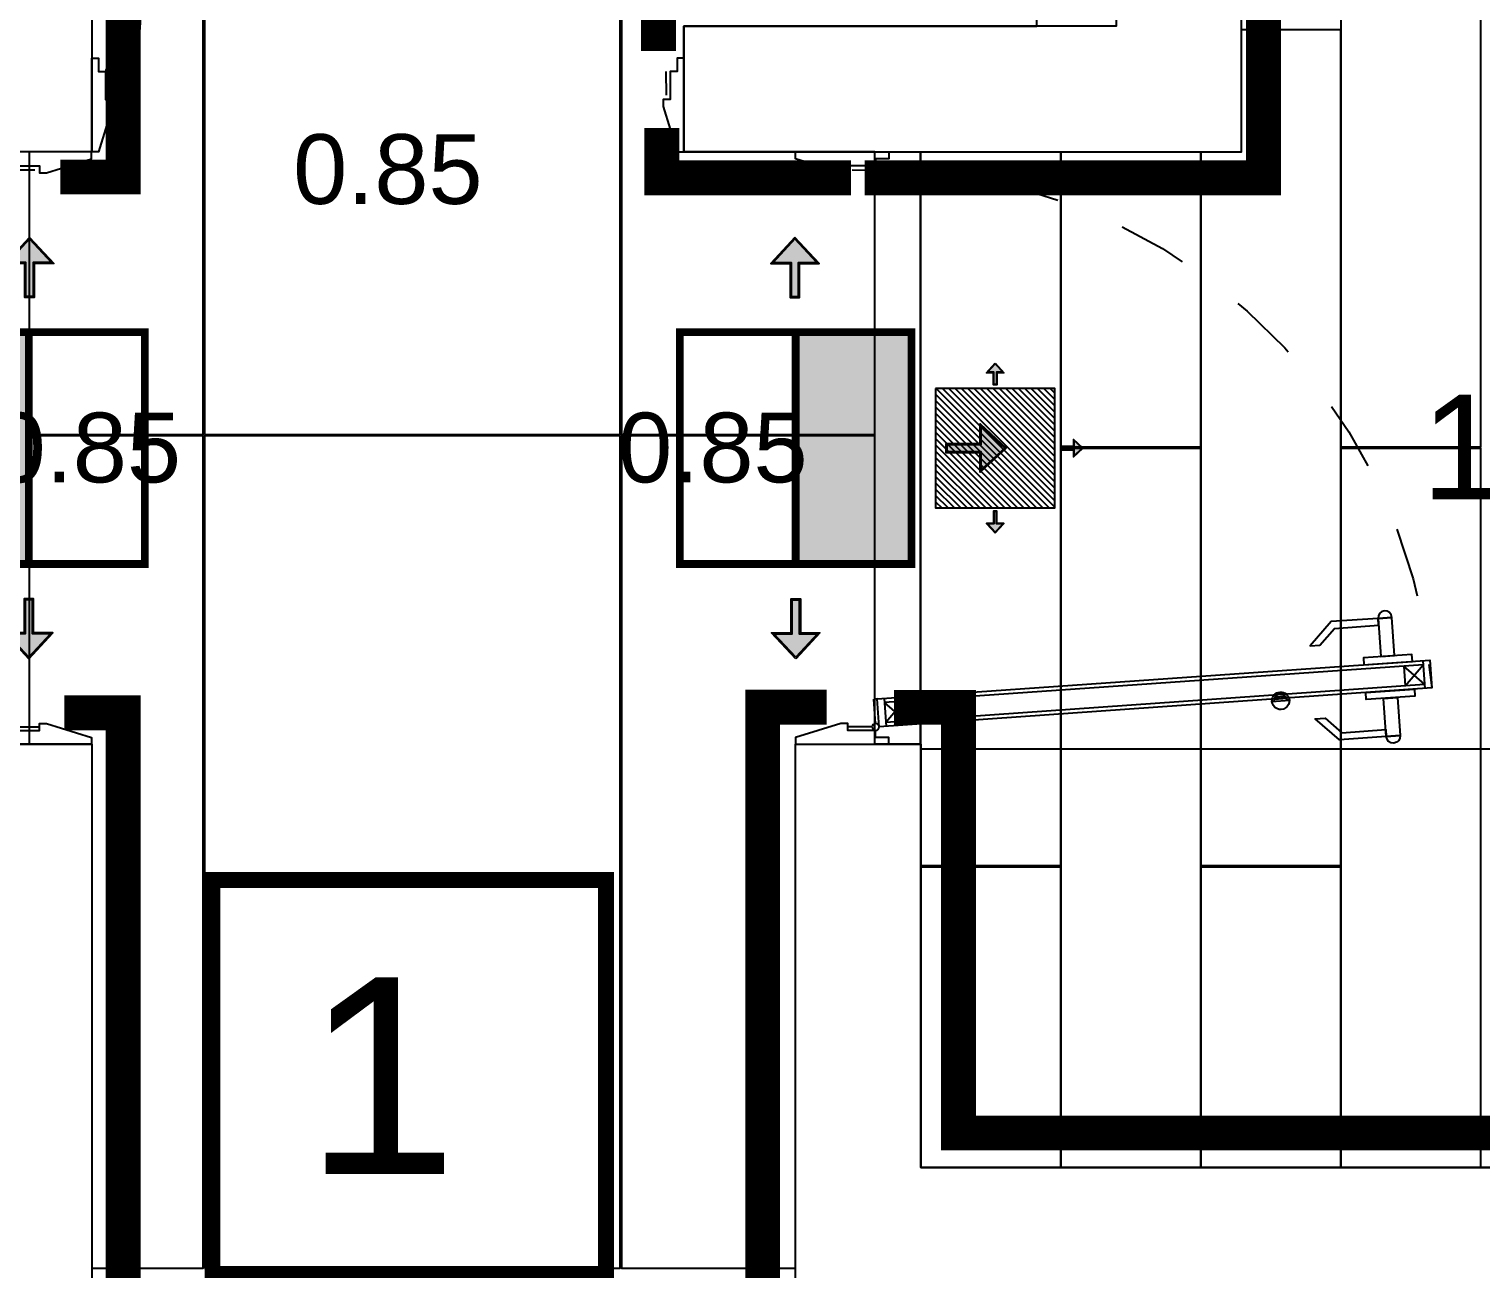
# Model space of a CAD drawing. Header units: metres. Extents: x 116 to 391, y -213 to 56.
# Drawn here: x 328.997 to 331.08, y -125.407 to -123.628 of the extents above; entities that cross this region are included whole.
import ezdxf

# ---------------------------------------------------------------- set-up
doc = ezdxf.new("R2010")
doc.units = ezdxf.units.M
doc.header["$PDMODE"] = 35
doc.linetypes.add('AR-157$0$ACAD_ISO07W100', pattern=[3, 0, -3])
doc.linetypes.add('HIDDEN2', pattern=[0.1875, 0.125, -0.0625])
for name, color, linetype in [('A-ACABADOS PISOS', 1, 'Continuous'), ('A-CAMBIO DE ACABADO', 1, 'Continuous'), ('A-DESPIECE', 5, 'Continuous'), ('A-PISO', 30, 'Continuous'), ('AR-157$0$A-DIM-VANOS', 8, 'Continuous'), ('AR-157$0$A-MUEBLES FIJOS', 8, 'Continuous'), ('AR-157$0$A-MUROS', 8, 'Continuous'), ('AR-157$0$A-PUERTAS', 8, 'Continuous')]:
    doc.layers.add(name, color=color, linetype=linetype)
doc.styles.add('Anot_Arial', font='arial.ttf')
doc.styles.add('AR-157$0$Anot_Arial', font='arial.ttf')
doc.styles.add('AR-157$0$Standard', font='arial.ttf')
doc.styles.get("Standard").update_dxf_attribs({"font": 'arial.ttf'})
doc.dimstyles.new('AR-157$0$VANOS', dxfattribs={"dimtxt": 0.1, "dimasz": 0.05, "dimexe": 0, "dimexo": 0, "dimgap": 0.03, "dimtad": 0, "dimtih": 1, "dimtoh": 1, "dimzin": 0, "dimdsep": 46, "dimtxsty": 'AR-157$0$Standard', "dimblk": 'AR-157$0$_Dot', "dimcen": 0.09, "dimse1": 1, "dimse2": 1, "dimsd1": 1, "dimsd2": 1, "dimclrd": 256, "dimclre": 256, "dimclrt": 256, "dimazin": 0, "dimtfac": 1, "dimtix": 1, "dimtofl": 0, "dimtmove": 2, "dimatfit": 3, "dimldrblk": 'AR-157$0$COTA', "dimfxl": 0, "dimtolj": 1, "dimtzin": 0, "dimlwd": 18, "dimarcsym": 0})
doc.dimstyles.new('DETALLE DE CAMBIOS', dxfattribs={"dimscale": 1.5, "dimtxt": 0.1, "dimasz": 0.05, "dimexe": 0.18, "dimexo": 0.0625, "dimgap": 0.035, "dimtad": 0, "dimtih": 1, "dimtoh": 1, "dimdec": 0, "dimlfac": 100, "dimzin": 0, "dimdsep": 46, "dimtxsty": 'Anot_Arial', "dimblk": 'OPEN90', "dimcen": 0.09, "dimse1": 1, "dimse2": 1, "dimclrd": 1, "dimclre": 4, "dimclrt": 1, "dimadec": 0, "dimazin": 0, "dimtfac": 1, "dimtdec": 0, "dimtix": 1, "dimtofl": 0, "dimtmove": 0, "dimatfit": 3, "dimldrblk": 'OPEN90', "dimfxl": 1, "dimtolj": 1, "dimtzin": 0, "dimarcsym": 0})

# ---------------------------------------------------------------- blocks, each defined once
blk = doc.blocks.new('r')
h = blk.add_hatch(color=5)
h.dxf.hatch_style = 1
h.paths.add_polyline_path([(1655.7619, 468.4492), (1655.6676, 468.3475), (1655.746, 468.3475), (1655.746, 468.2001), (1655.7777, 468.2001), (1655.7777, 468.3475), (1655.8561, 468.3475)])
at = {"color": 5}
for points in [[(1655.7619, 468.4556), (1655.6575, 468.3431), (1655.7416, 468.3431), (1655.7416, 468.1957), (1655.7821, 468.1957), (1655.7821, 468.3431), (1655.8662, 468.3431)], [(1655.7619, 468.4492), (1655.6676, 468.3475), (1655.746, 468.3475), (1655.746, 468.2001), (1655.7777, 468.2001), (1655.7777, 468.3475), (1655.8561, 468.3475)]]:
    blk.add_lwpolyline(points, close=True, dxfattribs=at)
blk = doc.blocks.new('*U111')
at = {"color": 0}
for p, q in [((0.0659, -0.0688), (0.026, -0.0715)), ((0.0619, -0.0971), (0.034, -0.0991)), ((0.1121, -0.8144), (0.0841, -0.8163)), ((0.12, -0.8419), (0.0801, -0.8447))]:
    blk.add_line(p, q, dxfattribs=at)
at = {"color": 8, "linetype": 'ByBlock'}
for p, q in [((0.065, -0.6288), (0.0662, -0.6464)), ((0.0683, -0.6304), (0.0692, -0.6443))]:
    blk.add_line(p, q, dxfattribs=at)
at = {"color": 0}
for points in [[(0, -0.0757), (0.01, -0.0757), (0.01, -0.0566), (0.02, -0.0566), (0.02, -0.0166), (0.03, -0.0166), (0.03, -0.0166), (0.03, -0.0066), (0.01, 0.0584), (0, 0.0584), (0, -0.0757)], [(0.85, -0.0757), (0.84, -0.0757), (0.84, -0.0566), (0.83, -0.0566), (0.83, -0.0166), (0.82, -0.0166), (0.82, -0.0166), (0.82, -0.0066), (0.84, 0.0584), (0.85, 0.0584), (0.85, -0.0757)], [(0.025, -0.0516), (0.025, -0.0166)], [(0.03, -0.0562), (0.0649, -0.0538)], [(0.0653, -0.0588), (0.0649, -0.0538)], [(0.032, -0.0711), (0.0619, -0.0971)], [(0.032, -0.0711), (0.0861, -0.8442)], [(0.034, -0.0991), (0.06, -0.0692)], [(0.114, -0.8423), (0.06, -0.0692)], [(0.0841, -0.8163), (0.114, -0.8423)], [(0.0861, -0.8442), (0.1121, -0.8144)]]:
    blk.add_lwpolyline(points, dxfattribs=at)
blk.add_lwpolyline([(0.0253, -0.0616), (0.0253, -0.0616), (0.0653, -0.0588), (0.1207, -0.8518), (0.0808, -0.8546)], close=True, dxfattribs=at)
blk.add_lwpolyline([(0.0616, -0.6253), (0.0634, -0.6503, -1)], format="xyb", close=True, dxfattribs=at)
at = {"color": 0, "linetype": 'ByBlock'}
blk.add_lwpolyline([(0.0616, -0.6253), (0.0634, -0.6503, -1)], format="xyb", close=True, dxfattribs=at)
at = {"color": 8, "linetype": 'ByBlock'}
blk.add_lwpolyline([(0.0634, -0.6503), (0.0632, -0.6471, 1), (0.0619, -0.6284), (0.0616, -0.6253, -1)], format="xyb", close=True, dxfattribs=at)
at = {"color": 8}
for points in [[(0.0111, -0.7893), (0.0064, -0.722), (0.0365, -0.6873), (0.0375, -0.7014), (0.0166, -0.7254), (0.0211, -0.7886)], [(0.1807, -0.7775), (0.176, -0.7101), (0.1413, -0.68), (0.1423, -0.6941), (0.1663, -0.715), (0.1707, -0.7782)], [(0.0791, -0.8297), (0.0691, -0.8304), (0.0642, -0.7606), (0.0742, -0.7599)], [(0.119, -0.8269), (0.1289, -0.8262), (0.1241, -0.7564), (0.1141, -0.7571)], [(0.0673, -0.8054), (0.0125, -0.8093), (0.0111, -0.7893), (0.0659, -0.7855)], [(0.1272, -0.8013), (0.1821, -0.7974), (0.1807, -0.7775), (0.1258, -0.7813)]]:
    blk.add_lwpolyline(points, close=True, dxfattribs=at)
for points in [[(0.0111, -0.7893), (0.0125, -0.8093, -1)], [(0.1807, -0.7775), (0.1821, -0.7974, 1)]]:
    blk.add_lwpolyline(points, format="xyb", close=True, dxfattribs=at)
at = {"color": 0}
blk.add_circle((0.025, -0.0566), 0.005, dxfattribs=at)
at = {"color": 0, "linetype": 'AR-157$0$ACAD_ISO07W100', "ltscale": 0.005}
blk.add_arc((0.025, -0.0566), 0.8, 274, 2.4132, dxfattribs=at)
at = {"style": 'AR-157$0$Anot_Arial', "flags": 1}
for tag, p in [('ESPACIO', (0.109, 0.5853)), ('TOPE', (0.109, 0.5124)), ('TIPO', (0.109, 0.4329)), ('NUMERO', (0.109, 0.3583)), ('MATERIAL', (0.109, 0.2753))]:
    blk.add_attdef(tag, p, '', height=0.0625, dxfattribs=at)
blk = doc.blocks.new('*U112')
at = {"color": 0}
for p, q in [((0.0659, -0.0688), (0.026, -0.0715)), ((0.0619, -0.0971), (0.034, -0.0991)), ((0.1121, -0.8144), (0.0841, -0.8163)), ((0.12, -0.8419), (0.0801, -0.8447))]:
    blk.add_line(p, q, dxfattribs=at)
at = {"color": 8, "linetype": 'ByBlock'}
for p, q in [((0.065, -0.6288), (0.0662, -0.6464)), ((0.0683, -0.6304), (0.0692, -0.6443))]:
    blk.add_line(p, q, dxfattribs=at)
at = {"color": 0}
for points in [[(0, -0.0757), (0.01, -0.0757), (0.01, -0.0566), (0.02, -0.0566), (0.02, -0.0166), (0.03, -0.0166), (0.03, -0.0166), (0.03, -0.0066), (0.01, 0.0584), (0, 0.0584), (0, -0.0757)], [(0.85, -0.0757), (0.84, -0.0757), (0.84, -0.0566), (0.83, -0.0566), (0.83, -0.0166), (0.82, -0.0166), (0.82, -0.0166), (0.82, -0.0066), (0.84, 0.0584), (0.85, 0.0584), (0.85, -0.0757)], [(0.025, -0.0516), (0.025, -0.0166)], [(0.03, -0.0562), (0.0649, -0.0538)], [(0.0653, -0.0588), (0.0649, -0.0538)], [(0.032, -0.0711), (0.0619, -0.0971)], [(0.032, -0.0711), (0.0861, -0.8442)], [(0.034, -0.0991), (0.06, -0.0692)], [(0.114, -0.8423), (0.06, -0.0692)], [(0.0841, -0.8163), (0.114, -0.8423)], [(0.0861, -0.8442), (0.1121, -0.8144)]]:
    blk.add_lwpolyline(points, dxfattribs=at)
blk.add_lwpolyline([(0.0253, -0.0616), (0.0253, -0.0616), (0.0653, -0.0588), (0.1207, -0.8518), (0.0808, -0.8546)], close=True, dxfattribs=at)
blk.add_lwpolyline([(0.0616, -0.6253), (0.0634, -0.6503, -1)], format="xyb", close=True, dxfattribs=at)
at = {"color": 0, "linetype": 'ByBlock'}
blk.add_lwpolyline([(0.0616, -0.6253), (0.0634, -0.6503, -1)], format="xyb", close=True, dxfattribs=at)
at = {"color": 8, "linetype": 'ByBlock'}
blk.add_lwpolyline([(0.0634, -0.6503), (0.0632, -0.6471, 1), (0.0619, -0.6284), (0.0616, -0.6253, -1)], format="xyb", close=True, dxfattribs=at)
at = {"color": 8}
for points in [[(0.0111, -0.7893), (0.0064, -0.722), (0.0365, -0.6873), (0.0375, -0.7014), (0.0166, -0.7254), (0.0211, -0.7886)], [(0.1807, -0.7775), (0.176, -0.7101), (0.1413, -0.68), (0.1423, -0.6941), (0.1663, -0.715), (0.1707, -0.7782)], [(0.0791, -0.8297), (0.0691, -0.8304), (0.0642, -0.7606), (0.0742, -0.7599)], [(0.119, -0.8269), (0.1289, -0.8262), (0.1241, -0.7564), (0.1141, -0.7571)], [(0.0673, -0.8054), (0.0125, -0.8093), (0.0111, -0.7893), (0.0659, -0.7855)], [(0.1272, -0.8013), (0.1821, -0.7974), (0.1807, -0.7775), (0.1258, -0.7813)]]:
    blk.add_lwpolyline(points, close=True, dxfattribs=at)
for points in [[(0.0111, -0.7893), (0.0125, -0.8093, -1)], [(0.1807, -0.7775), (0.1821, -0.7974, 1)]]:
    blk.add_lwpolyline(points, format="xyb", close=True, dxfattribs=at)
at = {"color": 0}
blk.add_circle((0.025, -0.0566), 0.005, dxfattribs=at)
at = {"color": 0, "linetype": 'AR-157$0$ACAD_ISO07W100', "ltscale": 0.005}
blk.add_arc((0.025, -0.0566), 0.8, 274, 2.4132, dxfattribs=at)
at = {"style": 'AR-157$0$Anot_Arial', "flags": 1}
for tag, p in [('ESPACIO', (0.109, 0.5853)), ('TOPE', (0.109, 0.5124)), ('TIPO', (0.109, 0.4329)), ('NUMERO', (0.109, 0.3583)), ('MATERIAL', (0.109, 0.2753))]:
    blk.add_attdef(tag, p, '', height=0.0625, dxfattribs=at)
blk = doc.blocks.new('*U156')
at = {"color": 0}
for p, q in [((-0.0659, -0.0688), (-0.026, -0.0715)), ((-0.0619, -0.0971), (-0.034, -0.0991)), ((-0.1121, -0.8144), (-0.0841, -0.8163)), ((-0.12, -0.8419), (-0.0801, -0.8447))]:
    blk.add_line(p, q, dxfattribs=at)
at = {"color": 8, "linetype": 'ByBlock'}
for p, q in [((-0.0683, -0.6304), (-0.0692, -0.6443)), ((-0.065, -0.6288), (-0.0662, -0.6464))]:
    blk.add_line(p, q, dxfattribs=at)
at = {"color": 0}
for points in [[(-0.85, -0.0757), (-0.84, -0.0757), (-0.84, -0.0566), (-0.83, -0.0566), (-0.83, -0.0166), (-0.82, -0.0166), (-0.82, -0.0166), (-0.82, -0.0066), (-0.84, 0.0584), (-0.85, 0.0584), (-0.85, -0.0757)], [(0, -0.0757), (-0.01, -0.0757), (-0.01, -0.0566), (-0.02, -0.0566), (-0.02, -0.0166), (-0.03, -0.0166), (-0.03, -0.0166), (-0.03, -0.0066), (-0.01, 0.0584), (0, 0.0584), (0, -0.0757)], [(-0.025, -0.0516), (-0.025, -0.0166)], [(-0.0653, -0.0588), (-0.0649, -0.0538)], [(-0.03, -0.0562), (-0.0649, -0.0538)], [(-0.114, -0.8423), (-0.06, -0.0692)], [(-0.032, -0.0711), (-0.0861, -0.8442)], [(-0.032, -0.0711), (-0.0619, -0.0971)], [(-0.034, -0.0991), (-0.06, -0.0692)], [(-0.0841, -0.8163), (-0.114, -0.8423)], [(-0.0861, -0.8442), (-0.1121, -0.8144)]]:
    blk.add_lwpolyline(points, dxfattribs=at)
blk.add_lwpolyline([(-0.0253, -0.0616), (-0.0253, -0.0616), (-0.0653, -0.0588), (-0.1207, -0.8518), (-0.0808, -0.8546)], close=True, dxfattribs=at)
at = {"color": 8, "linetype": 'ByBlock'}
blk.add_lwpolyline([(-0.0634, -0.6503), (-0.0632, -0.6471, -1), (-0.0619, -0.6284), (-0.0616, -0.6253, 1)], format="xyb", close=True, dxfattribs=at)
at = {"color": 0}
blk.add_lwpolyline([(-0.0616, -0.6253), (-0.0634, -0.6503, 1)], format="xyb", close=True, dxfattribs=at)
at = {"color": 0, "linetype": 'ByBlock'}
blk.add_lwpolyline([(-0.0616, -0.6253), (-0.0634, -0.6503, 1)], format="xyb", close=True, dxfattribs=at)
at = {"color": 8}
for points in [[(-0.1807, -0.7775), (-0.176, -0.7101), (-0.1413, -0.68), (-0.1423, -0.6941), (-0.1663, -0.715), (-0.1707, -0.7782)], [(-0.0111, -0.7893), (-0.0064, -0.722), (-0.0365, -0.6873), (-0.0375, -0.7014), (-0.0166, -0.7254), (-0.0211, -0.7886)], [(-0.119, -0.8269), (-0.1289, -0.8262), (-0.1241, -0.7564), (-0.1141, -0.7571)], [(-0.0791, -0.8297), (-0.0691, -0.8304), (-0.0642, -0.7606), (-0.0742, -0.7599)], [(-0.1272, -0.8013), (-0.1821, -0.7974), (-0.1807, -0.7775), (-0.1258, -0.7813)], [(-0.0673, -0.8054), (-0.0125, -0.8093), (-0.0111, -0.7893), (-0.0659, -0.7855)]]:
    blk.add_lwpolyline(points, close=True, dxfattribs=at)
for points in [[(-0.1807, -0.7775), (-0.1821, -0.7974, -1)], [(-0.0111, -0.7893), (-0.0125, -0.8093, 1)]]:
    blk.add_lwpolyline(points, format="xyb", close=True, dxfattribs=at)
at = {"color": 0}
blk.add_circle((-0.025, -0.0566), 0.005, dxfattribs=at)
at = {"color": 0, "linetype": 'AR-157$0$ACAD_ISO07W100', "ltscale": 0.005}
blk.add_arc((-0.025, -0.0566), 0.8, 177.5868, 266, dxfattribs=at)
at = {"style": 'AR-157$0$Anot_Arial', "flags": 1}
for tag, p in [('ESPACIO', (-0.741, 0.5853)), ('TOPE', (-0.741, 0.5124)), ('TIPO', (-0.741, 0.4329)), ('NUMERO', (-0.741, 0.3583)), ('MATERIAL', (-0.741, 0.2753))]:
    blk.add_attdef(tag, p, '', height=0.0625, dxfattribs=at)
blk = doc.blocks.new('*D431')
at = {"layer": 'Defpoints', "color": 0, "transparency": 16777216}
for p in [(329.0791, -123.8045), (329.0868, -123.8045), (329.0868, -124.6544)]:
    blk.add_point(p, dxfattribs=at)
at = {"layer": 'AR-157$0$A-DIM-VANOS', "transparency": 16777216, "insert": (329.0791, -124.2294), "char_height": 0.1, "attachment_point": 5, "style": 'AR-157$0$Standard'}
blk.add_mtext('\\A1;0.85', dxfattribs=at)
blk = doc.blocks.new('AR-157$0$_Dot')
at = {"color": 0, "linetype": 'ByBlock', "lineweight": -2}
blk.add_line((-0.5, 0), (-1, 0), dxfattribs=at)
at = {"color": 0, "linetype": 'ByBlock', "const_width": 0.5}
blk.add_lwpolyline([(-0.25, 0, 1), (0.25, 0, 1)], format="xyb", close=True, dxfattribs=at)
blk = doc.blocks.new('AR-157$0$COTA')
blk.add_line((-2.926, 0), (0, 0))
blk.add_lwpolyline([(-1.414, 0), (-1.414, -0.354), (0, -0.354), (0, 0)], close=True)
blk.add_solid([(-1.414, 0), (-1.414, -0.354), (0, 0), (0, -0.354)])
blk = doc.blocks.new('*D432')
at = {"layer": 'Defpoints', "color": 0, "transparency": 16777216}
for p in [(329.0868, -123.8045), (329.9367, -123.8045), (329.0868, -123.83)]:
    blk.add_point(p, dxfattribs=at)
at = {"layer": 'AR-157$0$A-DIM-VANOS', "transparency": 16777216, "insert": (329.5118, -123.83), "char_height": 0.1, "attachment_point": 5, "style": 'AR-157$0$Standard'}
blk.add_mtext('\\A1;0.85', dxfattribs=at)
blk = doc.blocks.new('A$C7F1E1069')
h = blk.add_hatch(color=1)
h.dxf.hatch_style = 1
h.paths.add_polyline_path([(-0.225, 0), (-0.225, 0.225), (0.225, 0.225), (0.225, 0)])
at = {"color": 1, "const_width": 0.015}
for points in [[(-0.225, 0), (-0.225, 0.225), (0.225, 0.225), (0.225, 0)], [(0.225, -0.225), (0.225, 0), (-0.225, 0), (-0.225, -0.225)]]:
    blk.add_lwpolyline(points, close=True, dxfattribs=at)
blk = doc.blocks.new('CAMBIO DE PISO')
at = {"layer": 'A-CAMBIO DE ACABADO', "xscale": 0.7388581055550709, "yscale": 0.7388581055550709, "zscale": 0.7388581055550709}
blk.add_blockref('A$C7F1E1069', (183.6012, 19.2264), dxfattribs=at)
at = {"layer": 'A-DESPIECE', "xscale": -0.3310084312886717, "yscale": 0.3310084312886717, "zscale": 0.3310084312886717}
blk.add_blockref('r', (731.6723, -135.5343), dxfattribs=at)
at = {"layer": 'A-DESPIECE', "yscale": 0.3310084312886717, "zscale": 0.3310084312886717}
for p, xscale, rotation in [((338.3619, -528.8457), 0.3310084312886717, 90), ((28.8405, -528.8447), -0.3310084312886717, 270)]:
    blk.add_blockref('r', p, dxfattribs=dict(at, xscale=xscale, rotation=rotation))
blk = doc.blocks.new('*D660')
at = {"layer": 'Defpoints', "color": 0, "transparency": 16777216}
for p in [(329.9782, -123.8045), (330.2767, -123.8045), (330.2767, -124.6544)]:
    blk.add_point(p, dxfattribs=at)
at = {"layer": 'AR-157$0$A-DIM-VANOS', "transparency": 16777216, "insert": (329.9782, -124.2294), "char_height": 0.1, "attachment_point": 5, "style": 'AR-157$0$Standard'}
blk.add_mtext('\\A1;0.85', dxfattribs=at)
blk = doc.blocks.new('_Open90')
at = {"color": 0, "linetype": 'ByBlock', "lineweight": -2}
for p, q in [((-0.5, 0.5), (0, 0)), ((0, 0), (-1, 0)), ((0, 0), (-0.5, -0.5))]:
    blk.add_line(p, q, dxfattribs=at)
blk = doc.blocks.new('*D701')
at = {"layer": 'A-PISO', "color": 1, "lineweight": -2, "ltscale": 100, "transparency": 16777216}
for p, q in [((331.1696, -123.7039), (331.1696, -124.0999)), ((331.1696, -124.7539), (331.1696, -124.358))]:
    blk.add_line(p, q, dxfattribs=at)
at = {"layer": 'Defpoints', "color": 0, "ltscale": 100, "transparency": 16777216}
for p in [(331.0807, -123.6289), (331.0807, -124.8289), (331.1696, -124.8289)]:
    blk.add_point(p, dxfattribs=at)
at = {"layer": 'A-PISO', "color": 1, "lineweight": -2, "ltscale": 100, "transparency": 16777216, "xscale": 0.07500000000000001, "yscale": 0.07500000000000001, "zscale": 0.07500000000000001}
for p, rotation in [((331.1696, -123.6289), 90), ((331.1696, -124.8289), 270)]:
    blk.add_blockref('_Open90', p, dxfattribs=dict(at, rotation=rotation))
at = {"layer": 'A-PISO', "color": 1, "ltscale": 100, "transparency": 16777216, "insert": (331.1696, -124.2289), "char_height": 0.15, "attachment_point": 5, "style": 'Anot_Arial'}
blk.add_mtext('\\A1;120', dxfattribs=at)

msp = doc.modelspace()

# ---------------------------------------------------------------- hatches: boundary and pattern name
at = {"layer": 'A-DESPIECE'}
h = msp.add_hatch(dxfattribs=at)
h.set_pattern_fill('ANSI31', color=256, scale=0.051373, angle=90)
h.set_pattern_definition([(135, (328.7253734, -129.3000314), (-0.004540801, -0.004540801), [])])
h.paths.add_polyline_path([(330.2978, -124.3151), (330.469, -124.3151), (330.469, -124.1438), (330.2978, -124.1438)])

# ---------------------------------------------------------------- linework, layer by layer
at = {"layer": 'A-ACABADOS PISOS', "const_width": 0.0226}
msp.add_lwpolyline([(329.8248, -125.4138), (329.26, -125.4138), (329.26, -124.849), (329.8248, -124.849)], close=True, dxfattribs=at)
at = {"layer": 'A-DESPIECE'}
msp.add_lwpolyline([(330.2978, -124.1438), (330.2978, -124.3151), (330.469, -124.3151), (330.469, -124.1438)], close=True, dxfattribs=at)
at = {"layer": 'A-PISO'}
for points in [[(330.7367, -120.8797), (333.6164, -120.8797), (333.6164, -125.2615), (330.2767, -125.2615), (330.2767, -124.6544), (330.2106, -124.6544), (330.2106, -123.8045), (330.7367, -123.8045)], [(329.2489, -124.2099), (329.8449, -124.2099), (329.8449, -123.0159), (329.2489, -123.0159)], [(330.8797, -123.0284), (331.0797, -123.0284), (331.0797, -124.2284), (330.8797, -124.2284)], [(329.0868, -125.4059), (329.2469, -125.4059), (329.2469, -124.2119), (328.9971, -124.2119), (328.9971, -124.6544), (329.0868, -124.6544)], [(329.2489, -125.4059), (329.8449, -125.4059), (329.8449, -124.2119), (329.2489, -124.2119)]]:
    msp.add_lwpolyline(points, close=True, dxfattribs=at)
at = {"layer": 'A-PISO', "linetype": 'HIDDEN2', "const_width": 0.05}
for points in [[(328.9794, -124.608), (328.8581, -124.608), (328.8581, -125.2118), (326.0581, -125.2118), (326.0581, -120.9297), (326.4581, -120.9297), (328.4581, -120.9297), (328.8581, -120.9297), (328.8581, -123.8418), (328.9521, -123.8418)], [(330.1958, -123.8418), (330.7681, -123.8418), (330.7681, -120.9297), (331.1681, -120.9297), (333.1681, -120.9297), (333.5681, -120.9297), (333.5681, -125.2118), (330.3306, -125.2118), (330.3306, -124.6013), (330.238, -124.6013)]]:
    msp.add_lwpolyline(points, dxfattribs=at)
at = {"layer": 'A-PISO', "const_width": 0.05}
for points in [[(329.042, -123.8407), (329.042, -123.8407), (329.1319, -123.8407), (329.1319, -121.9297)], [(330.5111, -121.9296), (330.5111, -123.5814), (329.9, -123.5814), (329.9, -123.6597)], [(329.905, -123.7704), (329.905, -123.8418), (330.1761, -123.8418)], [(330.1413, -124.6012), (330.0496, -124.6012), (330.0496, -128.9423), (330.153, -128.9423)], [(329.0478, -124.6092), (329.0478, -124.6092), (329.1319, -124.6092), (329.1319, -125.4463)]]:
    msp.add_lwpolyline(points, dxfattribs=at)
at = {"layer": 'A-PISO'}
for points in [[(329.0868, -123.8045), (328.9971, -123.8045), (328.9971, -124.2099), (329.2469, -124.2099), (329.2469, -123.0159), (329.0868, -123.0159), (329.0868, -123.8045)], [(329.9367, -123.8045), (329.9367, -123.6245), (330.4429, -123.6245), (330.4429, -123.0159), (329.8469, -123.0159), (329.8469, -124.2099), (330.2106, -124.2099), (330.2106, -123.8045), (329.9367, -123.8045)], [(330.7367, -123.6289), (330.8787, -123.6289), (330.8787, -124.8289), (330.6787, -124.8289), (330.6787, -123.8045)], [(330.2757, -123.8045), (330.2757, -124.6544), (330.2106, -124.6544), (330.2106, -123.8045)], [(330.4767, -123.8045), (330.4767, -124.8289), (330.2767, -124.8289)], [(330.4767, -123.8045), (330.4767, -124.8289), (330.2767, -124.8289), (330.2767, -123.8045)], [(330.6777, -123.8045), (330.6777, -124.2284), (330.4777, -124.2284), (330.4777, -123.8045)], [(330.2106, -124.2119), (329.8469, -124.2119), (329.8469, -125.4059), (330.0967, -125.4059), (330.0967, -124.6544), (330.2106, -124.6544), (330.2106, -124.2119)], [(330.4777, -125.2615), (330.4777, -124.2294), (330.6777, -124.2294), (330.6777, -125.2615)], [(330.8797, -125.2615), (330.8797, -124.2294), (331.0797, -124.2294), (331.0797, -125.2615)], [(330.2767, -124.8299), (330.4767, -124.8299), (330.4767, -125.2615)], [(330.6787, -125.2615), (330.6787, -124.8299), (330.8787, -124.8299), (330.8787, -125.2615)]]:
    msp.add_lwpolyline(points, dxfattribs=at)
msp.add_circle((327.3705, -149.1639), 63.4551, dxfattribs=at)
at = {"layer": 'AR-157$0$A-MUEBLES FIJOS'}
msp.add_lwpolyline([(333.6164, -124.6615), (330.2767, -124.6615), (330.2767, -125.2615), (333.6164, -125.2615)], close=True, dxfattribs=at)
at = {"layer": 'AR-157$0$A-MUROS'}
for points in [[(326.007, -130.8539), (326.327, -130.8539), (326.327, -131.0339), (325.8271, -131.0339), (325.8271, -120.6997), (326.457, -120.6997), (326.457, -120.8797), (326.007, -120.8797), (326.007, -125.2615), (328.9068, -125.2615), (328.9068, -124.6544), (329.0868, -124.6544), (329.0868, -125.4414), (326.007, -125.4414)], [(331.1666, -120.8797), (331.1666, -120.6997), (330.5567, -120.6997), (330.5567, -123.6245), (329.9367, -123.6245), (329.9367, -123.8045), (330.7367, -123.8045), (330.7367, -120.8797)], [(330.2767, -128.9041), (330.0967, -128.9041), (330.0967, -125.2744), (330.0967, -124.6544), (330.2767, -124.6544), (330.2767, -125.2615), (333.6164, -125.2615), (333.6164, -120.8797), (333.1665, -120.8797), (333.1665, -120.6997), (333.7964, -120.6997), (333.7964, -125.4414), (330.2767, -125.4414), (330.2767, -128.4912), (330.9266, -128.4912), (330.9266, -128.6712), (330.2767, -128.6712)]]:
    msp.add_lwpolyline(points, close=True, dxfattribs=at)
msp.add_lwpolyline([(328.4568, -120.6997), (329.0868, -120.6997), (329.0868, -123.8045), (328.9068, -123.8045), (328.9068, -120.8797), (328.4568, -120.8797), (328.4568, -120.7147)], dxfattribs=at)

# ---------------------------------------------------------------- block references
at = {"layer": 'A-ACABADOS PISOS', "xscale": -1, "rotation": 90}
msp.add_blockref('CAMBIO DE PISO', (348.2232, 59.3717), dxfattribs=at)
at = {"layer": 'A-ACABADOS PISOS', "rotation": 270}
msp.add_blockref('CAMBIO DE PISO', (310.8705, 59.3717), dxfattribs=at)
at = {"layer": 'A-DESPIECE', "xscale": -0.1198710247366435, "yscale": 0.1198710247366435, "zscale": 0.1198710247366435}
msp.add_blockref('r', (528.8612, -180.2621), dxfattribs=at)
at = {"layer": 'A-DESPIECE', "xscale": 0.1198710247366435, "yscale": 0.1198710247366435, "zscale": 0.1198710247366435}
for p, rotation in [((274.3548, 74.2484), 270), ((528.8612, -68.1967), 180)]:
    msp.add_blockref('r', p, dxfattribs=dict(at, rotation=rotation))
at = {"layer": 'AR-157$0$A-PUERTAS', "ltscale": 0.18, "xscale": -0.9999206197906486, "yscale": 0.9999206197906486, "zscale": 0.9999206197906486}
for name, p, rotation in [('*U112', (329.0868, -123.7461), 180), ('*U111', (329.0284, -124.6544), 270.0000000000001), ('*U156', (330.1551, -124.6544), 90.00000000000007)]:
    msp.add_blockref(name, p, dxfattribs=dict(at, rotation=rotation))

# ---------------------------------------------------------------- texts
at = {"layer": 'A-ACABADOS PISOS', "insert": (329.6117, -124.9885), "char_height": 0.2824, "attachment_point": 3}
msp.add_mtext_dynamic_manual_height_columns('1', width=0.258238, gutter_width=0.8066, heights=[0], dxfattribs=at)

# ---------------------------------------------------------------- dimensions: what is measured, and where the dimension line sits
at = {"layer": 'A-PISO', "ltscale": 100}
dim = msp.add_linear_dim(base=(331.1696, -124.8289), p1=(331.0807, -123.6289), p2=(331.0807, -124.8289), angle=90, dimstyle='DETALLE DE CAMBIOS', dxfattribs=at)
dim.commit()
dim.dimension.update_dxf_attribs({"geometry": '*D701', "text_midpoint": (331.1696, -124.2289)})
at = {"layer": 'AR-157$0$A-DIM-VANOS'}
for base, p1, p2, angle, picture, middle in [((329.0868, -123.83), (329.9367, -123.8045), (329.0868, -123.8045), 180, '*D432', (329.5118, -123.83)), ((329.0791, -123.8045), (329.0868, -124.6544), (329.0868, -123.8045), 90, '*D431', (329.0791, -124.2294)), ((329.9782, -123.8045), (330.2767, -124.6544), (330.2767, -123.8045), 90, '*D660', (329.9782, -124.2294))]:
    dim = msp.add_linear_dim(base=base, p1=p1, p2=p2, angle=angle, dimstyle='AR-157$0$VANOS', dxfattribs=at)
    dim.commit()
    dim.dimension.update_dxf_attribs({"geometry": picture, "text_midpoint": middle})

doc.saveas('drawing.dxf')
